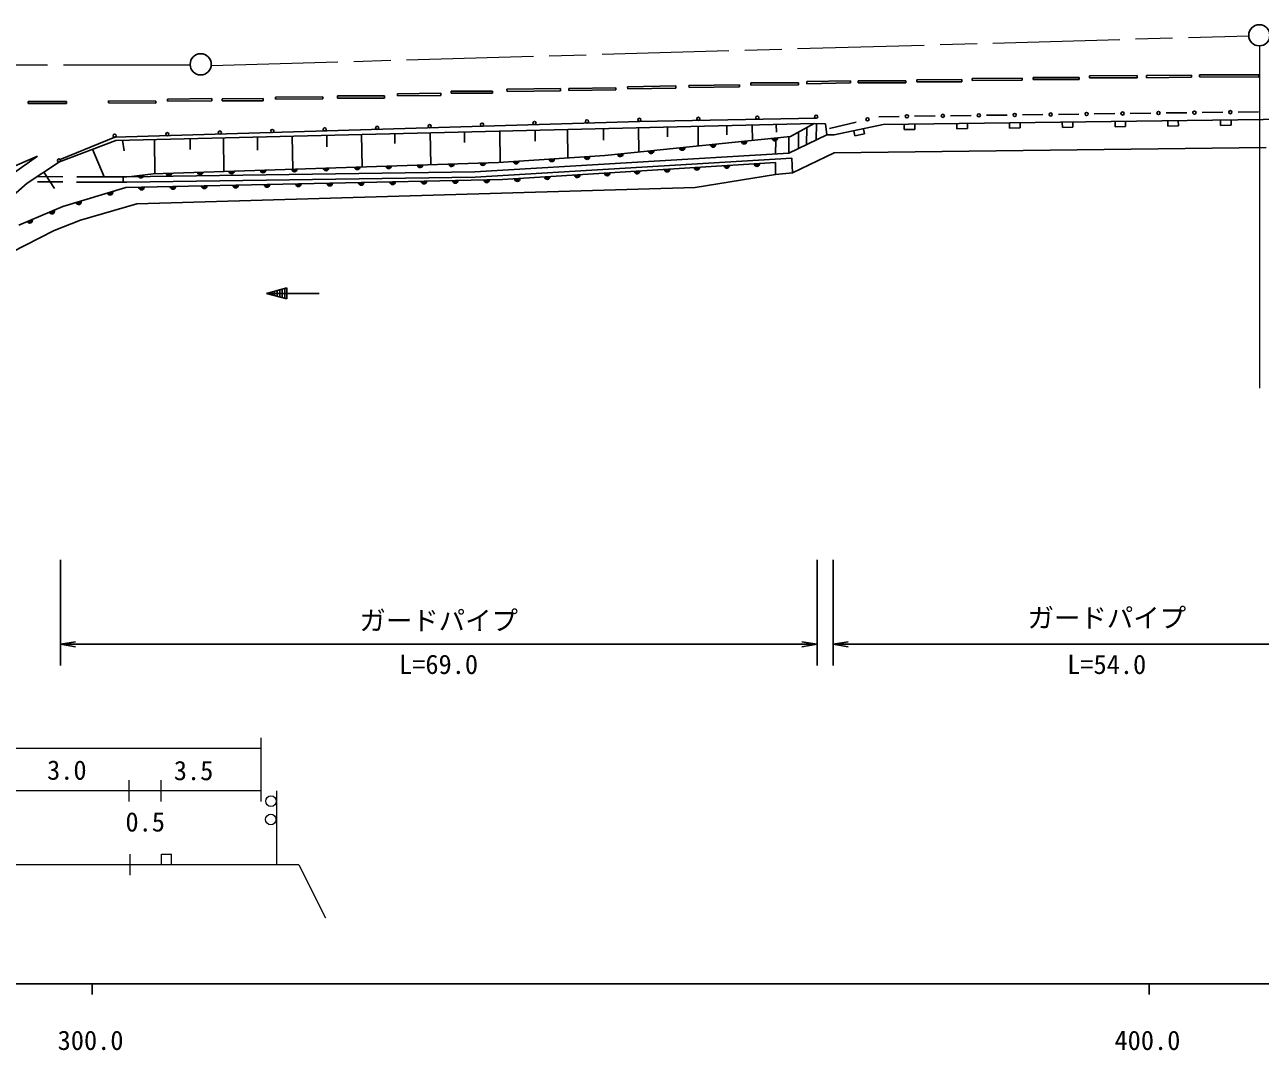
# Model space of a CAD drawing. Units: millimetres, scale not verified. Extents: x 40000 to 680000, y 20000 to 380000.
# Drawn here: x 361614 to 478523, y 198715 to 295758 of the extents above; entities that cross this region are included whole.
import ezdxf
from ezdxf.enums import TextEntityAlignment as Align

# ---------------------------------------------------------------- set-up
doc = ezdxf.new("R2010")
doc.units = ezdxf.units.MM
doc.header["$LTSCALE"] = 1000
doc.linetypes.add('CHAIN', pattern=[18.5, 12, -1.5, 3.5, -1.5])
for name, color, linetype, lineweight in [('M-BGD', 7, 'Continuous', 25), ('M-BMK', 2, 'CHAIN', 13), ('M-BMK-SRVR', 3, 'Continuous', 25), ('M-STR-HTXT', 7, 'Continuous', 13), ('M-STR-STR3', 7, 'Continuous', 25), ('M-TTL-BAND', 7, 'Continuous', 25)]:
    doc.layers.add(name, color=color, linetype=linetype, lineweight=lineweight)
doc.styles.add('ＭＳ ゴシック', font='')
doc.styles.get('ＭＳ ゴシック').set_extended_font_data('MS Gothic')

# ---------------------------------------------------------------- blocks, each defined once
blk = doc.blocks.new('open_arrow')
at = {"color": 0, "linetype": 'Continuous', "lineweight": -2}
blk.add_lwpolyline([(7.5, 1.25), (0, 0), (7.5, -1.25)], dxfattribs=at)

msp = doc.modelspace()

# ---------------------------------------------------------------- linework, layer by layer
at = {"layer": 'M-BGD'}
for p, q in [((418662, 289886), (423227, 289961)), ((423227, 289961), (423230, 289761)), ((424466, 290018), (429256, 290074)), ((424469, 289818), (424466, 290018)), ((429256, 290074), (429259, 289874)), ((430308, 290243), (434835, 290262)), ((430309, 290043), (430308, 290243)), ((434836, 290062), (430309, 290043)), ((434835, 290262), (434836, 290062)), ((435624, 290375), (439738, 290450)), ((435628, 290175), (435624, 290375)), ((439742, 290250), (435628, 290175)), ((439738, 290450), (439742, 290250)), ((440489, 290450), (444998, 290450)), ((440489, 290250), (440489, 290450)), ((444998, 290250), (440489, 290250)), ((444998, 290450), (444998, 290250)), ((446031, 290544), (450276, 290562)), ((446032, 290344), (446031, 290544)), ((450277, 290362), (446032, 290344)), ((450276, 290562), (450277, 290362)), ((451253, 290675), (455987, 290713)), ((451254, 290475), (451253, 290675)), ((455988, 290513), (451254, 290475)), ((455987, 290713), (455988, 290513)), ((457038, 290769), (461378, 290769)), ((457038, 290569), (457038, 290769)), ((461378, 290569), (457038, 290569)), ((461378, 290769), (461378, 290569)), ((462356, 290927), (466870, 290947)), ((462357, 290727), (462356, 290927)), ((466871, 290747), (462357, 290727)), ((466870, 290947), (466871, 290747)), ((467769, 290947), (472002, 290987)), ((467770, 290747), (467769, 290947)), ((472004, 290787), (467770, 290747)), ((472002, 290987), (472004, 290787)), ((472781, 291027), (478373, 291007)), ((472781, 290827), (472781, 291027)), ((478373, 290807), (472781, 290827)), ((478373, 291007), (478373, 290807)), ((375132, 288726), (379308, 288768)), ((379308, 288768), (379310, 288568)), ((380289, 288747), (384173, 288768)), ((384173, 288768), (384174, 288568)), ((385342, 288914), (389831, 288935)), ((385343, 288714), (385342, 288914)), ((389831, 288935), (389832, 288735)), ((391209, 289019), (395657, 289019)), ((391209, 288819), (391209, 289019)), ((395657, 288819), (391209, 288819)), ((395657, 289019), (395657, 288819)), ((396889, 289227), (400981, 289269)), ((396891, 289027), (396889, 289227)), ((400983, 289069), (396891, 289027)), ((400981, 289269), (400983, 289069)), ((401963, 289478), (405888, 289478)), ((401963, 289278), (401963, 289478)), ((405888, 289278), (401963, 289278)), ((405888, 289478), (405888, 289278)), ((407245, 289645), (412319, 289708)), ((407248, 289445), (407245, 289645)), ((412322, 289508), (407248, 289445)), ((412319, 289708), (412322, 289508)), ((413102, 289736), (417554, 289792)), ((413104, 289536), (413102, 289736)), ((417556, 289592), (413104, 289536)), ((417554, 289792), (417556, 289592)), ((418665, 289686), (418662, 289886)), ((423230, 289761), (418665, 289686)), ((429259, 289874), (424469, 289818)), ((361948, 288496), (365574, 288496)), ((361948, 288296), (361948, 288496)), ((365574, 288296), (361948, 288296)), ((365574, 288496), (365574, 288296)), ((369547, 288365), (369548, 288565)), ((374009, 288330), (369547, 288365)), ((369548, 288565), (374011, 288530)), ((374011, 288530), (374009, 288330)), ((375134, 288526), (375132, 288726)), ((379310, 288568), (375134, 288526)), ((380290, 288547), (380289, 288747)), ((384174, 288568), (380290, 288547)), ((389832, 288735), (385343, 288714)), ((419779, 286605), (370152, 285103)), ((436504, 286906), (419779, 286605)), ((437759, 285925), (440298, 286541)), ((442414, 287054), (444358, 287080)), ((487728, 286904), (442827, 286318)), ((445815, 287099), (447758, 287124)), ((449216, 287143), (451159, 287168)), ((452617, 287187), (454560, 287212)), ((454807, 285975), (454801, 286475)), ((455805, 285988), (455798, 286488)), ((456017, 287231), (457961, 287256)), ((459418, 287275), (461361, 287300)), ((459796, 286040), (459790, 286540)), ((460794, 286053), (460787, 286553)), ((462819, 287319), (464762, 287344)), ((464785, 286105), (464779, 286605)), ((465783, 286118), (465776, 286618)), ((466219, 287363), (468163, 287388)), ((469620, 287407), (471563, 287432)), ((469774, 286170), (469767, 286670)), ((470772, 286183), (470765, 286683)), ((473021, 287451), (474964, 287477)), ((474763, 286235), (474756, 286735)), ((475761, 286248), (475754, 286748)), ((476422, 287495), (478365, 287521)), ((436297, 286405), (370222, 284809)), ((390211, 285292), (390212, 284208)), ((393481, 285371), (393533, 282309)), ((396623, 285447), (396624, 284519)), ((399973, 285528), (400055, 282524)), ((403229, 285607), (403231, 284618)), ((406571, 285687), (406606, 282744)), ((409920, 285768), (409922, 284749)), ((412970, 285842), (413005, 283151)), ((416364, 285924), (416367, 284847)), ((419702, 286005), (419735, 283703)), ((422432, 286071), (422434, 285143)), ((425341, 286141), (425343, 284277)), ((428058, 286206), (428058, 285339)), ((430447, 286264), (430465, 284801)), ((432730, 286319), (432732, 285585)), ((437511, 285334), (433908, 283602)), ((434063, 285169), (436297, 286405)), ((434816, 284043), (434835, 285596)), ((435598, 284414), (435617, 286029)), ((436297, 286405), (437381, 286388)), ((436506, 284851), (436524, 286402)), ((437381, 286388), (437511, 285334)), ((438202, 285323), (437511, 285334)), ((442827, 286318), (438202, 285323)), ((440158, 285233), (440052, 285721)), ((441082, 285432), (440158, 285233)), ((441082, 285432), (440977, 285920)), ((444829, 285845), (444823, 286344)), ((445827, 285858), (444829, 285845)), ((445827, 285858), (445821, 286358)), ((449818, 285910), (449812, 286410)), ((450816, 285923), (449818, 285910)), ((450816, 285923), (450809, 286423)), ((455805, 285988), (454807, 285975)), ((460794, 286053), (459796, 286040)), ((465783, 286118), (464785, 286105)), ((470772, 286183), (469774, 286170)), ((475761, 286248), (474763, 286235)), ((370222, 284809), (364916, 282775)), ((370152, 285103), (364981, 282992)), ((370877, 284825), (371010, 283831)), ((373885, 284898), (373939, 281663)), ((377273, 284980), (377274, 283945)), ((380430, 285056), (380465, 281878)), ((383652, 285134), (383653, 283880)), ((386922, 285213), (386988, 282093)), ((434063, 285169), (416507, 283373)), ((432661, 283528), (432676, 284781)), ((433908, 283602), (433927, 285155)), ((479064, 284152), (438202, 283626)), ((359219, 281758), (362828, 283305)), ((362828, 283305), (360338, 281565)), ((368032, 283970), (369122, 281364)), ((404206, 281833), (433908, 283602)), ((404224, 281333), (434203, 283118)), ((416507, 283373), (406452, 282735)), ((434258, 281736), (434203, 283118)), ((438202, 283626), (434258, 281736)), ((364916, 282775), (361843, 280780)), ((364436, 280275), (363437, 281814)), ((371261, 281356), (404206, 281833)), ((406452, 282735), (373773, 281657)), ((406811, 281099), (432638, 282715)), ((432638, 282715), (432638, 281576)), ((361843, 280780), (352467, 272560)), ((362796, 281388), (365210, 281379)), ((362827, 280888), (365210, 280879)), ((366524, 280874), (371259, 280856)), ((366555, 281374), (371261, 281356)), ((370932, 280858), (370925, 281351)), ((371180, 280341), (406811, 281099)), ((371268, 280856), (404224, 281333)), ((373773, 281657), (371459, 281359)), ((432638, 281576), (425058, 280368)), ((434258, 281736), (432638, 281576)), ((365235, 278545), (371180, 280341)), ((425058, 280368), (372228, 278800)), ((361045, 276790), (365235, 278545)), ((372228, 278800), (366883, 277259)), ((366883, 277259), (364416, 276282)), ((364416, 276282), (358352, 273199)), ((384489, 270328), (386421, 270846)), ((389489, 270328), (384489, 270328)), ((384489, 270328), (386421, 269810)), ((384739, 270261), (384739, 270395)), ((384989, 270194), (384989, 270462)), ((385239, 270127), (385239, 270529)), ((385489, 270060), (385489, 270596)), ((385739, 269993), (385739, 270663)), ((385989, 269926), (385989, 270730)), ((386239, 269859), (386239, 270797)), ((386421, 269810), (386421, 270846))]:
    msp.add_line(p, q, dxfattribs=at)
for centre in [(475693, 287486), (404887, 286304), (409849, 286454), (414812, 286605), (419776, 286755), (425351, 286855), (430926, 286955), (436501, 287056), (441356, 286798), (445086, 287089), (448487, 287133), (451888, 287177), (455289, 287221), (458689, 287265), (462090, 287310), (465491, 287354), (468891, 287398), (472292, 287442), (370119, 285249), (375110, 285403), (380073, 285553), (385036, 285703), (389998, 285854), (394961, 286004), (399924, 286154), (364855, 282912)]:
    msp.add_circle(centre, 150, dxfattribs=at)
for centre, radius, start, end in [((423822, 284121), 250, 185.83949, 5.83949), ((423822, 284121), 200, 185.83949, 5.83949), ((423822, 284121), 150, 185.83949, 5.83949), ((423822, 284121), 100, 185.83949, 5.83949), ((423822, 284121), 50, 185.83949, 5.83949), ((426748, 284420), 250, 185.83949, 5.83949), ((426748, 284420), 200, 185.83949, 5.83949), ((426748, 284420), 150, 185.83949, 5.83949), ((426748, 284420), 100, 185.83949, 5.83949), ((426748, 284420), 50, 185.83949, 5.83949), ((429674, 284720), 250, 185.83949, 5.83949), ((429674, 284720), 200, 185.83949, 5.83949), ((429674, 284720), 150, 185.83949, 5.83949), ((429674, 284720), 100, 185.83949, 5.83949), ((429674, 284720), 50, 185.83949, 5.83949), ((432600, 285019), 250, 185.83949, 5.83949), ((432600, 285019), 200, 185.83949, 5.83949), ((432600, 285019), 150, 185.83949, 5.83949), ((432600, 285019), 100, 185.83949, 5.83949), ((432600, 285019), 50, 185.83949, 5.83949), ((411479, 283054), 250, 183.63295, 3.63295), ((411479, 283054), 200, 183.63295, 3.63295), ((411479, 283054), 150, 183.63295, 3.63295), ((411479, 283054), 100, 183.63295, 3.63295), ((411479, 283054), 50, 183.63295, 3.63295), ((414831, 283267), 250, 183.63295, 3.63295), ((414831, 283267), 200, 183.63295, 3.63295), ((414831, 283267), 150, 183.63295, 3.63295), ((414831, 283267), 100, 183.63295, 3.63295), ((414831, 283267), 50, 183.63295, 3.63295), ((417970, 283523), 250, 185.83949, 5.83949), ((417970, 283523), 200, 185.83949, 5.83949), ((417970, 283523), 150, 185.83949, 5.83949), ((417970, 283523), 100, 185.83949, 5.83949), ((417970, 283523), 50, 185.83949, 5.83949), ((420896, 283822), 250, 185.83949, 5.83949), ((420896, 283822), 200, 185.83949, 5.83949), ((420896, 283822), 150, 185.83949, 5.83949), ((420896, 283822), 100, 185.83949, 5.83949), ((420896, 283822), 50, 185.83949, 5.83949), ((378230, 281804), 250, 181.88819, 1.88819), ((378230, 281804), 200, 181.88819, 1.88819), ((378230, 281804), 150, 181.88819, 1.88819), ((378230, 281804), 100, 181.88819, 1.88819), ((378230, 281804), 50, 181.88819, 1.88819), ((381200, 281902), 250, 181.88819, 1.88819), ((381200, 281902), 200, 181.88819, 1.88819), ((381200, 281902), 150, 181.88819, 1.88819), ((381200, 281902), 100, 181.88819, 1.88819), ((381200, 281902), 50, 181.88819, 1.88819), ((384171, 282000), 250, 181.88819, 1.88819), ((384171, 282000), 200, 181.88819, 1.88819), ((384171, 282000), 150, 181.88819, 1.88819), ((384171, 282000), 100, 181.88819, 1.88819), ((384171, 282000), 50, 181.88819, 1.88819), ((387142, 282098), 250, 181.88819, 1.88819), ((387142, 282098), 200, 181.88819, 1.88819), ((387142, 282098), 150, 181.88819, 1.88819), ((387142, 282098), 100, 181.88819, 1.88819), ((387142, 282098), 50, 181.88819, 1.88819), ((390113, 282196), 250, 181.88819, 1.88819), ((390113, 282196), 200, 181.88819, 1.88819), ((390113, 282196), 150, 181.88819, 1.88819), ((390113, 282196), 100, 181.88819, 1.88819), ((390113, 282196), 50, 181.88819, 1.88819), ((393083, 282294), 250, 181.88819, 1.88819), ((393083, 282294), 200, 181.88819, 1.88819), ((393083, 282294), 150, 181.88819, 1.88819), ((393083, 282294), 100, 181.88819, 1.88819), ((393083, 282294), 50, 181.88819, 1.88819), ((396054, 282392), 250, 181.88819, 1.88819), ((396054, 282392), 200, 181.88819, 1.88819), ((396054, 282392), 150, 181.88819, 1.88819), ((396054, 282392), 100, 181.88819, 1.88819), ((396054, 282392), 50, 181.88819, 1.88819), ((399025, 282490), 250, 181.88819, 1.88819), ((399025, 282490), 200, 181.88819, 1.88819), ((399025, 282490), 150, 181.88819, 1.88819), ((399025, 282490), 100, 181.88819, 1.88819), ((399025, 282490), 50, 181.88819, 1.88819), ((401996, 282588), 250, 181.88819, 1.88819), ((401996, 282588), 200, 181.88819, 1.88819), ((401996, 282588), 150, 181.88819, 1.88819), ((401996, 282588), 100, 181.88819, 1.88819), ((401996, 282588), 50, 181.88819, 1.88819), ((404966, 282686), 250, 181.88819, 1.88819), ((404966, 282686), 200, 181.88819, 1.88819), ((404966, 282686), 150, 181.88819, 1.88819), ((404966, 282686), 100, 181.88819, 1.88819), ((404966, 282686), 50, 181.88819, 1.88819), ((408127, 282841), 250, 183.63295, 3.63295), ((408127, 282841), 200, 183.63295, 3.63295), ((408127, 282841), 150, 183.63295, 3.63295), ((408127, 282841), 100, 183.63295, 3.63295), ((408127, 282841), 50, 183.63295, 3.63295), ((419559, 281897), 250, 183.58192, 3.58192), ((419559, 281897), 200, 183.58192, 3.58192), ((419559, 281897), 150, 183.58192, 3.58192), ((419559, 281897), 100, 183.58192, 3.58192), ((419559, 281897), 50, 183.58192, 3.58192), ((422392, 282074), 250, 183.58192, 3.58192), ((422392, 282074), 200, 183.58192, 3.58192), ((422392, 282074), 150, 183.58192, 3.58192), ((422392, 282074), 100, 183.58192, 3.58192), ((422392, 282074), 50, 183.58192, 3.58192), ((425225, 282251), 250, 183.58192, 3.58192), ((425225, 282251), 200, 183.58192, 3.58192), ((425225, 282251), 150, 183.58192, 3.58192), ((425225, 282251), 100, 183.58192, 3.58192), ((425225, 282251), 50, 183.58192, 3.58192), ((428058, 282429), 250, 183.58192, 3.58192), ((428058, 282429), 200, 183.58192, 3.58192), ((428058, 282429), 150, 183.58192, 3.58192), ((428058, 282429), 100, 183.58192, 3.58192), ((428058, 282429), 50, 183.58192, 3.58192), ((430891, 282606), 250, 183.58192, 3.58192), ((430891, 282606), 200, 183.58192, 3.58192), ((430891, 282606), 150, 183.58192, 3.58192), ((430891, 282606), 100, 183.58192, 3.58192), ((430891, 282606), 50, 183.58192, 3.58192), ((372616, 281508), 250, 187.34117, 7.34117), ((372616, 281508), 200, 187.34117, 7.34117), ((372616, 281508), 150, 187.34117, 7.34117), ((372616, 281508), 100, 187.34117, 7.34117), ((372616, 281508), 50, 187.34117, 7.34117), ((375259, 281706), 250, 181.88819, 1.88819), ((375259, 281706), 200, 181.88819, 1.88819), ((375259, 281706), 150, 181.88819, 1.88819), ((375259, 281706), 100, 181.88819, 1.88819), ((375259, 281706), 50, 181.88819, 1.88819), ((384542, 280625), 250, 181.21888, 1.21888), ((384542, 280625), 200, 181.21888, 1.21888), ((384542, 280625), 150, 181.21888, 1.21888), ((384542, 280625), 100, 181.21888, 1.21888), ((384542, 280625), 50, 181.21888, 1.21888), ((387511, 280688), 250, 181.21888, 1.21888), ((387511, 280688), 200, 181.21888, 1.21888), ((387511, 280688), 150, 181.21888, 1.21888), ((387511, 280688), 100, 181.21888, 1.21888), ((387511, 280688), 50, 181.21888, 1.21888), ((390480, 280751), 250, 181.21888, 1.21888), ((390480, 280751), 200, 181.21888, 1.21888), ((390480, 280751), 150, 181.21888, 1.21888), ((390480, 280751), 100, 181.21888, 1.21888), ((390480, 280751), 50, 181.21888, 1.21888), ((393449, 280814), 250, 181.21888, 1.21888), ((393449, 280814), 200, 181.21888, 1.21888), ((393449, 280814), 150, 181.21888, 1.21888), ((393449, 280814), 100, 181.21888, 1.21888), ((393449, 280814), 50, 181.21888, 1.21888), ((396418, 280878), 250, 181.21888, 1.21888), ((396418, 280878), 200, 181.21888, 1.21888), ((396418, 280878), 150, 181.21888, 1.21888), ((396418, 280878), 100, 181.21888, 1.21888), ((396418, 280878), 50, 181.21888, 1.21888), ((399388, 280941), 250, 181.21888, 1.21888), ((399388, 280941), 200, 181.21888, 1.21888), ((399388, 280941), 150, 181.21888, 1.21888), ((399388, 280941), 100, 181.21888, 1.21888), ((399388, 280941), 50, 181.21888, 1.21888), ((402357, 281004), 250, 181.21888, 1.21888), ((402357, 281004), 200, 181.21888, 1.21888), ((402357, 281004), 150, 181.21888, 1.21888), ((402357, 281004), 100, 181.21888, 1.21888), ((402357, 281004), 50, 181.21888, 1.21888), ((405326, 281067), 250, 181.21888, 1.21888), ((405326, 281067), 200, 181.21888, 1.21888), ((405326, 281067), 150, 181.21888, 1.21888), ((405326, 281067), 100, 181.21888, 1.21888), ((405326, 281067), 50, 181.21888, 1.21888), ((408227, 281187), 250, 183.58192, 3.58192), ((408227, 281187), 200, 183.58192, 3.58192), ((408227, 281187), 150, 183.58192, 3.58192), ((408227, 281187), 100, 183.58192, 3.58192), ((408227, 281187), 50, 183.58192, 3.58192), ((411060, 281365), 250, 183.58192, 3.58192), ((411060, 281365), 200, 183.58192, 3.58192), ((411060, 281365), 150, 183.58192, 3.58192), ((411060, 281365), 100, 183.58192, 3.58192), ((411060, 281365), 50, 183.58192, 3.58192), ((413893, 281542), 250, 183.58192, 3.58192), ((413893, 281542), 200, 183.58192, 3.58192), ((413893, 281542), 150, 183.58192, 3.58192), ((413893, 281542), 100, 183.58192, 3.58192), ((413893, 281542), 50, 183.58192, 3.58192), ((416726, 281719), 250, 183.58192, 3.58192), ((416726, 281719), 200, 183.58192, 3.58192), ((416726, 281719), 150, 183.58192, 3.58192), ((416726, 281719), 100, 183.58192, 3.58192), ((416726, 281719), 50, 183.58192, 3.58192), ((369694, 279892), 250, 196.80502, 16.80502), ((369694, 279892), 200, 196.80502, 16.80502), ((369694, 279892), 150, 196.80502, 16.80502), ((369694, 279892), 100, 196.80502, 16.80502), ((369694, 279892), 50, 196.80502, 16.80502), ((372665, 280372), 250, 181.21888, 1.21888), ((372665, 280372), 200, 181.21888, 1.21888), ((372665, 280372), 150, 181.21888, 1.21888), ((372665, 280372), 100, 181.21888, 1.21888), ((372665, 280372), 50, 181.21888, 1.21888), ((375634, 280435), 250, 181.21888, 1.21888), ((375634, 280435), 200, 181.21888, 1.21888), ((375634, 280435), 150, 181.21888, 1.21888), ((375634, 280435), 100, 181.21888, 1.21888), ((375634, 280435), 50, 181.21888, 1.21888), ((378603, 280499), 250, 181.21888, 1.21888), ((378603, 280499), 200, 181.21888, 1.21888), ((378603, 280499), 150, 181.21888, 1.21888), ((378603, 280499), 100, 181.21888, 1.21888), ((378603, 280499), 50, 181.21888, 1.21888), ((381572, 280562), 250, 181.21888, 1.21888), ((381572, 280562), 200, 181.21888, 1.21888), ((381572, 280562), 150, 181.21888, 1.21888), ((381572, 280562), 100, 181.21888, 1.21888), ((381572, 280562), 50, 181.21888, 1.21888), ((366721, 278994), 250, 196.80502, 16.80502), ((366721, 278994), 200, 196.80502, 16.80502), ((366721, 278994), 150, 196.80502, 16.80502), ((366721, 278994), 100, 196.80502, 16.80502), ((366721, 278994), 50, 196.80502, 16.80502), ((362093, 277228), 250, 202.736, 22.736), ((362093, 277228), 200, 202.736, 22.736), ((362093, 277228), 150, 202.736, 22.736), ((362093, 277228), 100, 202.736, 22.736), ((362093, 277228), 50, 202.736, 22.736), ((364187, 278106), 250, 202.736, 22.736), ((364187, 278106), 200, 202.736, 22.736), ((364187, 278106), 150, 202.736, 22.736), ((364187, 278106), 100, 202.736, 22.736), ((364187, 278106), 50, 202.736, 22.736)]:
    msp.add_arc(centre, radius, start, end, dxfattribs=at)
at = {"layer": 'M-BMK'}
for p, q in [((379261, 291906), (477427, 294713)), ((377269, 291933), (328269, 291931))]:
    msp.add_line(p, q, dxfattribs=at)
at = {"layer": 'M-BMK-SRVR'}
for centre in [(478426, 294758), (378267, 292008)]:
    msp.add_circle(centre, 1000, dxfattribs=at)
at = {"layer": 'M-STR-HTXT'}
for p, q in [((478445, 293758), (478445, 261368)), ((383999, 222265), (383999, 228265)), ((383999, 227265), (330978, 227265)), ((371478, 224265), (371478, 222265)), ((374478, 224265), (374478, 222265)), ((383999, 223265), (330978, 223265)), ((385473, 216279), (385473, 223279)), ((371554, 217279), (371554, 215279)), ((374554, 217279), (375499, 217279)), ((374554, 216279), (374554, 217279)), ((375499, 216279), (375499, 217279)), ((387555, 216279), (331054, 216279)), ((387555, 216279), (390075, 211240))]:
    msp.add_line(p, q, dxfattribs=at)
for centre in [(384917, 222286), (384896, 220556)]:
    msp.add_circle(centre, 500, dxfattribs=at)
at = {"layer": 'M-STR-STR3'}
for p, q in [((364985, 245128), (364985, 235128)), ((436583, 245128), (436583, 235128)), ((438095, 245128), (438095, 235128)), ((364985, 237128), (436583, 237128)), ((438095, 237128), (489910, 237128))]:
    msp.add_line(p, q, dxfattribs=at)
at = {"layer": 'M-TTL-BAND'}
for p, q in [((40000, 205000), (579000, 205000)), ((368000, 205000), (368000, 204000)), ((468000, 205000), (468000, 204000))]:
    msp.add_line(p, q, dxfattribs=at)

# ---------------------------------------------------------------- block references
at = {"layer": 'M-STR-STR3', "xscale": 193, "yscale": 193}
for p in [(364985, 237128), (438095, 237128)]:
    msp.add_blockref('open_arrow', p, dxfattribs=at)
at = {"layer": 'M-STR-STR3', "xscale": 193, "yscale": 193, "rotation": 180}
msp.add_blockref('open_arrow', (436583, 237128), dxfattribs=at)

# ---------------------------------------------------------------- texts
at = {"layer": 'M-STR-HTXT', "style": 'ＭＳ ゴシック'}
for s, p in [('3.0', (363728, 223765)), ('3.5', (375720, 223722)), ('0.5', (371145, 218864))]:
    msp.add_text(s, height=1833, dxfattribs=at).set_placement(p, align=Align.BOTTOM_LEFT)
at = {"layer": 'M-STR-STR3', "style": 'ＭＳ ゴシック'}
for s, p in [('ガードパイプ', (393284, 237914)), ('ガードパイプ', (456503, 238164)), ('L=69.0', (397029, 233770)), ('L=54.0', (460248, 233770))]:
    msp.add_text(s, height=1833, dxfattribs=at).set_placement(p, align=Align.BOTTOM_LEFT)
at = {"layer": 'M-TTL-BAND', "style": 'ＭＳ ゴシック'}
for s, p in [('300.0', (367844, 198195)), ('400.0', (467844, 198195))]:
    msp.add_text(s, height=1833, dxfattribs=at).set_placement(p, align=Align.BOTTOM_CENTER)

doc.saveas('drawing.dxf')
